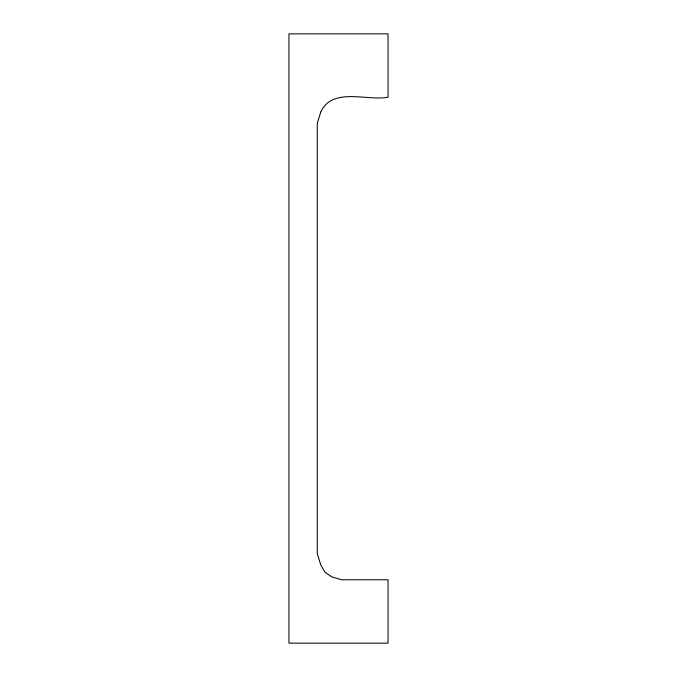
<?xml version="1.0" encoding="UTF-8"?>
<svg xmlns="http://www.w3.org/2000/svg" width="677" height="677" viewBox="0 0 677 677"><rect width="100%" height="100%" fill="white"/><g stroke="black" fill="none" stroke-linecap="round" stroke-linejoin="round"><path stroke-width="1.02" d="M320.788 112.018L317.285 123.358L317.285 553.642L320.788 564.982L324.943 572.124L331.645 576.812L341.606 579.766L388.048 579.774L388.048 643.15L288.952 643.15L288.952 33.85L388.048 33.85L388.048 97.226C367.23 101.237 332.365 86.656 320.788 112.018"/></g></svg>
